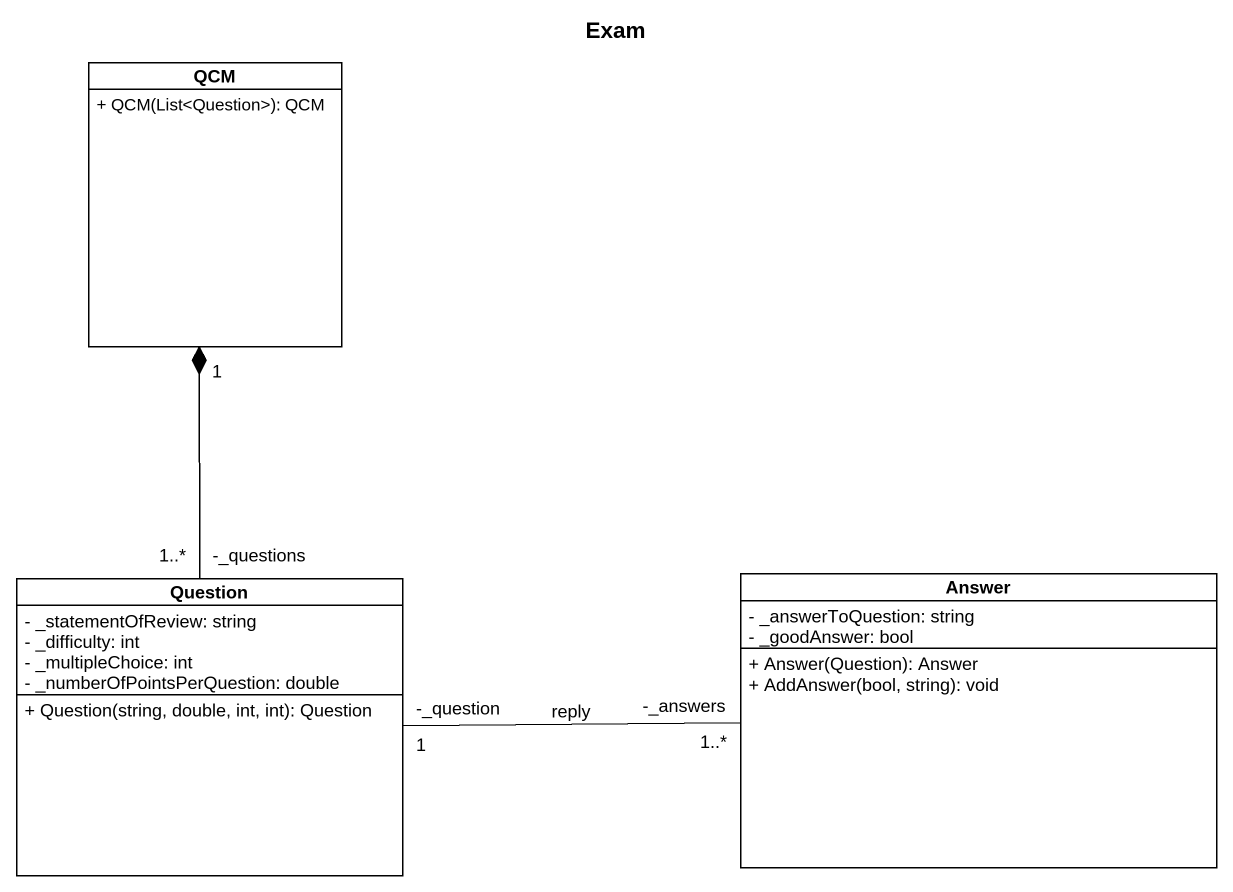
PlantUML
@startuml
title Exam
hide circle
hide empty members
skinparam classAttributeIconSize 0
class QCM {
  + QCM(List<Question>): QCM
}
class Question {
  - _statementOfReview: string
  - _difficulty: int
  - _multipleChoice: int
  - _numberOfPointsPerQuestion: double
  + Question(string, double, int, int): Question
}
class Answer {
  - _answerToQuestion: string
  - _goodAnswer: bool
  + Answer(Question): Answer
  + AddAnswer(bool, string): void
}
Question "-_questions\n1..*" -up-* "1" QCM
Question "-_question\n1" -right- "-_answers\n1..*" Answer : reply
@enduml
